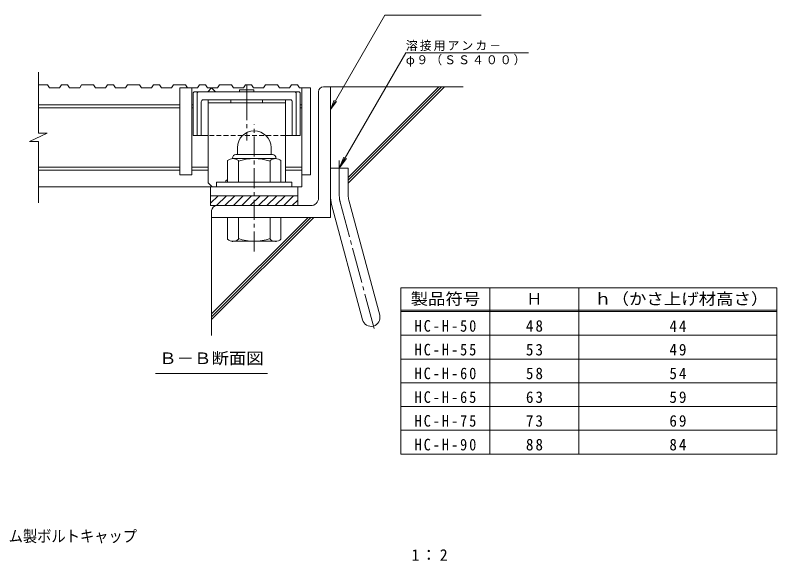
# Model space of a CAD drawing. Units: millimetres at full size, sheet at 1:2; details may follow other scales. Extents: x -343 to 383, y -270 to 277.
# Drawn here: x -1.9 to 382.8, y -269.6 to 6.2 of the extents above; entities that cross this region are included whole.
import ezdxf
from ezdxf.enums import TextEntityAlignment as Align

# ---------------------------------------------------------------- set-up
doc = ezdxf.new("R2010")
doc.units = ezdxf.units.MM
doc.header["$LTSCALE"] = 2
for name, pattern in [('CHAIN1', [8, 5, -1, 1, -1]), ('CHAIN2', [12, 9, -1, 1, -1]), ('DASHED1', [1.8, 1.2, -0.6])]:
    doc.linetypes.add(name, pattern=pattern)
for name, color, linetype, lineweight in [('0-F', 2, 'Continuous', 18), ('D-1', 2, 'Continuous', 18), ('D-2', 3, 'Continuous', 18), ('D-5', 7, 'Continuous', 18), ('D-6', 6, 'Continuous', 9), ('D-7', 6, 'Continuous', 9), ('D-8', 4, 'Continuous', 18), ('D-A', 3, 'Continuous', 18)]:
    doc.layers.add(name, color=color, linetype=linetype, lineweight=lineweight)
doc.layers.add('F-5_F-5ﾚｲﾔ', color=2, linetype='Continuous')
doc.styles.add('ＭＳ ゴシック', font='')
doc.styles.get('ＭＳ ゴシック').set_extended_font_data('MS Gothic')

msp = doc.modelspace()

# ---------------------------------------------------------------- linework, layer by layer
at = {"layer": '0-F', "color": 7}
for p, q in [((192.819, -131.6), (382.783, -131.6)), ((192.819, -131.6), (192.819, -215.6)), ((237.819, -131.6), (237.819, -215.6)), ((282.819, -131.6), (282.819, -215.6)), ((382.783, -131.6), (382.783, -215.6)), ((192.819, -142.85), (382.783, -142.85)), ((192.819, -143.6), (382.783, -143.6)), ((192.819, -155.6), (382.783, -155.6)), ((192.819, -167.6), (382.783, -167.6)), ((192.819, -179.6), (382.783, -179.6)), ((192.819, -191.6), (382.783, -191.6)), ((192.819, -203.6), (382.783, -203.6)), ((192.819, -215.6), (382.783, -215.6))]:
    msp.add_line(p, q, dxfattribs=at)
at = {"layer": 'D-1'}
for p, q in [((153.789, -30.089), (157.289, -30.089)), ((157.289, -96.089), (157.289, -30.089)), ((151.289, -86.089), (151.289, -32.589)), ((110.289, -60.789), (110.289, -64.289)), ((127.29, -60.779), (127.29, -64.289)), ((109.589, -64.289), (127.989, -64.289)), ((105.289, -78.289), (105.289, -67.328)), ((107.79, -66.089), (107.79, -66.289)), ((129.54, -66.289), (108.039, -66.289)), ((110.79, -78.289), (110.79, -67.328)), ((126.789, -78.289), (126.789, -67.328)), ((129.789, -66.089), (129.789, -66.289)), ((132.29, -78.289), (132.29, -67.328)), ((157.289, -71.089), (166.289, -71.089)), ((166.289, -84.904), (166.289, -71.089)), ((137.789, -78.289), (99.789, -78.289)), ((99.789, -80.589), (99.789, -78.289)), ((137.789, -80.589), (137.789, -78.289)), ((96.789, -85.089), (140.789, -85.089)), ((96.789, -88.826), (100.526, -85.089)), ((96.789, -90.089), (96.789, -85.089)), ((99.769, -90.089), (104.769, -85.089)), ((104.011, -90.089), (109.011, -85.089)), ((108.254, -90.089), (113.254, -85.089)), ((112.497, -90.089), (117.496, -85.089)), ((116.739, -90.089), (121.739, -85.089)), ((120.982, -90.089), (125.982, -85.089)), ((125.224, -90.089), (130.224, -85.089)), ((129.467, -90.089), (134.467, -85.089)), ((133.71, -90.089), (138.71, -85.089)), ((137.952, -90.089), (140.79, -87.252)), ((140.79, -85.089), (140.79, -90.089)), ((166.596, -87.233), (182.188, -145.424)), ((147.289, -90.089), (96.789, -90.089)), ((157.903, -89.563), (173.495, -147.754)), ((97.289, -92.589), (97.289, -96.089)), ((157.289, -96.089), (97.289, -96.089)), ((105.289, -96.089), (105.289, -107.05)), ((110.79, -96.089), (110.79, -107.051)), ((126.789, -96.089), (126.789, -107.051)), ((132.29, -96.089), (132.29, -107.05)), ((107.79, -108.289), (107.79, -108.089)), ((129.54, -108.089), (108.039, -108.089)), ((129.789, -108.289), (129.789, -108.089))]:
    msp.add_line(p, q, dxfattribs=at)
at = {"layer": 'D-1', "linetype": 'CHAIN1'}
msp.add_line((118.789, -113.206), (118.789, -48.988), dxfattribs=at)
at = {"layer": 'D-1', "linetype": 'CHAIN2'}
for p, q in [((161.789, -84.904), (161.789, -67.284)), ((162.249, -88.398), (179.711, -153.565))]:
    msp.add_line(p, q, dxfattribs=at)
at = {"layer": 'D-1'}
for centre, radius, start, end in [((153.789, -32.589), 2.5, 90, 180), ((118.789, -60.789), 8.5, 90, 180), ((118.8, -60.779), 8.49, 0, 90), ((109.589, -66.089), 1.8, 90, 180), ((127.989, -66.089), 1.8, 0, 90), ((108.039, -70.449), 4.16, 48.62012, 131.38165), ((118.789, -90.289), 24, 70.52881, 109.47119), ((129.54, -70.449), 4.16, 48.61835, 131.37988), ((147.289, -86.089), 4, 270, 0), ((175.289, -84.904), 18, 180, 195), ((175.289, -84.904), 9, 180, 195.00002), ((99.789, -92.589), 2.5, 90, 180), ((108.039, -103.929), 4.16, 228.61835, 311.37988), ((118.789, -84.089), 24, 250.52881, 289.47119), ((129.54, -103.929), 4.16, 228.62012, 311.38165), ((177.842, -146.589), 4.5, 195.00014, 14.99991)]:
    msp.add_arc(centre, radius, start, end, dxfattribs=at)
at = {"layer": 'D-1', "linetype": 'CHAIN2'}
msp.add_arc((175.289, -84.904), 13.5, 180, 194.99995, dxfattribs=at)
at = {"layer": 'D-2'}
for p, q in [((81.289, -30.589), (81.289, -74.589)), ((87.289, -30.589), (81.289, -30.589)), ((87.289, -30.589), (87.289, -74.589)), ((97.289, -30.589), (95.289, -32.589)), ((97.289, -30.589), (99.289, -32.589)), ((147.289, -30.589), (141.646, -30.589)), ((142.79, -80.589), (142.79, -30.589)), ((9.756, -39.089), (81.289, -39.089)), ((81.289, -40.589), (9.756, -40.589)), ((88.039, -39.089), (87.289, -39.089)), ((88.039, -40.589), (87.289, -40.589)), ((142.79, -39.089), (142.039, -39.089)), ((142.79, -40.589), (142.039, -40.589)), ((5.333, -57.66), (14.252, -53.518)), ((5.333, -57.66), (9.756, -57.66)), ((9.756, -88.589), (9.756, -57.66)), ((81.289, -70.589), (9.756, -70.589)), ((81.289, -72.089), (9.756, -72.089)), ((95.539, -70.589), (87.289, -70.589)), ((95.539, -72.089), (87.289, -72.089)), ((142.79, -70.589), (134.539, -70.589)), ((142.79, -72.089), (134.539, -72.089)), ((87.289, -74.589), (81.289, -74.589)), ((142.79, -80.589), (9.756, -80.589)), ((96.789, -85.089), (96.789, -80.589)), ((140.789, -80.589), (140.789, -85.089))]:
    msp.add_line(p, q, dxfattribs=at)
for points in [[(14.252, -53.518), (9.756, -53.518), (9.756, -22.589)], [(147.289, -30.589), (147.289, -74.589), (142.79, -74.589)]]:
    msp.add_lwpolyline(points, dxfattribs=at)
at = {"layer": 'D-5'}
for p, q in [((157.289, -41.43), (184.762, 6.155)), ((233.386, 6.155), (184.762, 6.155)), ((161.789, -71.089), (195.402, -12.87)), ((257.402, -12.87), (195.402, -12.87)), ((157.289, -41.43), (159.203, -36.811)), ((157.289, -41.43), (160.333, -37.463)), ((161.79, -71.089), (164.086, -65.546)), ((161.79, -71.089), (165.442, -66.329)), ((68.989, -174.91), (125.589, -174.91))]:
    msp.add_line(p, q, dxfattribs=at)
at = {"layer": 'D-6'}
for p, q in [((157.289, -30.089), (224.316, -30.089)), ((166.289, -75.824), (212.026, -30.089)), ((166.289, -78.653), (214.854, -30.089)), ((166.289, -77.238), (213.438, -30.089)), ((97.289, -147.652), (148.853, -96.089)), ((97.289, -144.824), (146.025, -96.089)), ((97.289, -146.238), (147.438, -96.089)), ((97.289, -96.089), (97.289, -155.733))]:
    msp.add_line(p, q, dxfattribs=at)
at = {"layer": 'D-7', "linetype": 'CHAIN2'}
msp.add_line((115.039, -28.937), (115.039, -57.24), dxfattribs=at)
at = {"layer": 'D-7'}
for p, q in [((88.039, -33.089), (88.54, -32.589)), ((88.039, -33.089), (88.039, -54.589)), ((141.539, -32.589), (88.54, -32.589)), ((90.039, -33.089), (90.54, -32.589)), ((90.039, -33.089), (90.039, -54.589)), ((111.401, -31.589), (111.401, -32.589)), ((118.678, -31.589), (111.401, -31.589)), ((118.678, -31.589), (118.678, -32.589)), ((140.04, -33.089), (139.539, -32.589)), ((140.04, -33.089), (140.04, -54.589)), ((142.039, -33.089), (141.539, -32.589)), ((142.039, -33.089), (142.039, -54.589)), ((92.039, -37.589), (92.039, -54.589)), ((137.039, -36.589), (93.039, -36.589)), ((138.04, -37.589), (138.04, -54.589)), ((95.539, -54.589), (88.039, -54.589)), ((142.039, -54.589), (134.539, -54.589))]:
    msp.add_line(p, q, dxfattribs=at)
at = {"layer": 'D-7', "linetype": 'DASHED1'}
msp.add_line((134.539, -54.589), (95.539, -54.589), dxfattribs=at)
at = {"layer": 'D-7'}
for centre, start, end in [((93.039, -37.589), 90, 180), ((137.039, -37.589), 0, 90)]:
    msp.add_arc(centre, 1, start, end, dxfattribs=at)
at = {"layer": 'D-8'}
for p, q in [((134.539, -36.589), (95.539, -36.589)), ((95.539, -78.589), (95.539, -36.589)), ((134.539, -38.089), (95.539, -38.089)), ((107.039, -36.589), (107.039, -38.089)), ((123.039, -36.589), (123.039, -38.089)), ((134.539, -78.289), (134.539, -36.589)), ((95.539, -78.589), (97.539, -80.589))]:
    msp.add_line(p, q, dxfattribs=at)
msp.add_lwpolyline([(104.539, -78.289), (104.539, -77.589), (105.289, -76.839)], dxfattribs=at)
at = {"layer": 'D-A'}
for p, q in [((14.403, -29.089), (9.756, -29.089)), ((14.403, -29.089), (15.403, -30.589)), ((20.516, -30.589), (15.403, -30.589)), ((21.516, -29.089), (20.516, -30.589)), ((24.516, -29.089), (21.516, -29.089)), ((24.516, -29.089), (25.516, -30.589)), ((25.516, -30.589), (30.629, -30.589)), ((31.629, -29.089), (30.629, -30.589)), ((37.629, -29.089), (31.629, -29.089)), ((37.629, -29.089), (38.629, -30.589)), ((43.742, -30.589), (38.629, -30.589)), ((44.742, -29.089), (43.742, -30.589)), ((47.742, -29.089), (44.742, -29.089)), ((47.742, -29.089), (48.742, -30.589)), ((48.742, -30.589), (53.855, -30.589)), ((54.855, -29.089), (53.855, -30.589)), ((60.855, -29.089), (54.855, -29.089)), ((60.855, -29.089), (61.855, -30.589)), ((66.968, -30.589), (61.855, -30.589)), ((67.968, -29.089), (66.968, -30.589)), ((70.968, -29.089), (67.968, -29.089)), ((70.968, -29.089), (71.968, -30.589)), ((71.968, -30.589), (77.081, -30.589)), ((78.081, -29.089), (77.081, -30.589)), ((84.081, -29.089), (78.081, -29.089)), ((84.081, -29.089), (85.081, -30.589)), ((90.194, -30.589), (85.081, -30.589)), ((91.194, -29.089), (90.194, -30.589)), ((94.194, -29.089), (91.194, -29.089)), ((94.194, -29.089), (95.194, -30.589)), ((95.194, -30.589), (100.307, -30.589)), ((101.307, -29.089), (100.307, -30.589)), ((107.307, -29.089), (101.307, -29.089)), ((107.307, -29.089), (108.307, -30.589)), ((113.42, -30.589), (108.307, -30.589)), ((114.42, -29.089), (113.42, -30.589)), ((117.42, -29.089), (114.42, -29.089)), ((117.42, -29.089), (118.42, -30.589)), ((118.42, -30.589), (123.533, -30.589)), ((124.533, -29.089), (123.533, -30.589)), ((130.533, -29.089), (124.533, -29.089)), ((130.533, -29.089), (131.533, -30.589)), ((136.646, -30.589), (131.533, -30.589)), ((137.646, -29.089), (136.646, -30.589)), ((140.646, -29.089), (137.646, -29.089)), ((140.646, -29.089), (141.646, -30.589))]:
    msp.add_line(p, q, dxfattribs=at)

# ---------------------------------------------------------------- texts
at = {"layer": '0-F', "style": 'ＭＳ ゴシック', "width": 1.1}
for s, p in [('製品符号', (197.819, -141.874)), ('ｈ（かさ上げ材高さ）', (290.551, -141.874))]:
    msp.add_text(s, height=5.865, dxfattribs=at).set_placement(p, align=Align.BOTTOM_LEFT)
at = {"layer": '0-F', "style": 'ＭＳ ゴシック'}
msp.add_text('Ｈ', height=5.865, dxfattribs=at).set_placement((256.319, -141.874), align=Align.BOTTOM_LEFT)
at = {"layer": '0-F', "char_height": 5.865, "attachment_point": 7, "style": 'ＭＳ ゴシック'}
for s, insert in [('\\T1.28;\\W0.9;HC-H-50', (199.819, -153.874)), ('\\T1.27;\\W0.95;48', (256.069, -153.874)), ('\\T1.27;\\W0.95;44', (328.551, -153.874)), ('\\T1.28;\\W0.9;HC-H-55', (199.819, -165.874)), ('\\T1.27;\\W0.95;53', (256.069, -165.874)), ('\\T1.27;\\W0.95;49', (328.551, -165.874)), ('\\T1.28;\\W0.9;HC-H-60', (199.819, -177.874)), ('\\T1.27;\\W0.95;58', (256.069, -177.874)), ('\\T1.27;\\W0.95;54', (328.551, -177.874)), ('\\T1.28;\\W0.9;HC-H-65', (199.819, -189.874)), ('\\T1.27;\\W0.95;63', (256.069, -189.874)), ('\\T1.27;\\W0.95;59', (328.551, -189.874)), ('\\T1.28;\\W0.9;HC-H-75', (199.819, -201.874)), ('\\T1.27;\\W0.95;73', (256.069, -201.874)), ('\\T1.27;\\W0.95;69', (328.551, -201.874)), ('\\T1.28;\\W0.9;HC-H-90', (199.819, -213.874)), ('\\T1.27;\\W0.95;88', (256.069, -213.874)), ('\\T1.27;\\W0.95;84', (328.551, -213.874))]:
    msp.add_mtext(s, dxfattribs=dict(at, insert=insert))
at = {"layer": 'D-5', "color": 2, "style": 'ＭＳ ゴシック', "width": 1.1}
msp.add_text('Ｂ－Ｂ断面図', height=5.865, dxfattribs=at).set_placement((70.789, -171.91), align=Align.BOTTOM_LEFT)
at = {"layer": 'D-5', "char_height": 4.399, "attachment_point": 7, "style": 'ＭＳ ゴシック'}
for s, insert in [('\\T1.17;溶接用アンカ－', (195.402, -11.938)), ('\\T1.17;φ９（ＳＳ４００）', (195.402, -19.802))]:
    msp.add_mtext(s, dxfattribs=dict(at, insert=insert))
at = {"layer": 'F-5_F-5ﾚｲﾔ', "style": 'ＭＳ ゴシック', "width": 0.9}
msp.add_text('スチール製グレーチング\u3000ボルト固定式用\u3000ゴム製ボルトキャップ', height=5.865, dxfattribs=at).set_placement((-156.44, -261.817), align=Align.BOTTOM_LEFT)
at = {"layer": 'F-5_F-5ﾚｲﾔ', "insert": (198.259, -269.562), "char_height": 5.865, "attachment_point": 7, "style": 'ＭＳ ゴシック'}
msp.add_mtext('\\T1.19;1：2', dxfattribs=at)

doc.saveas('drawing.dxf')
